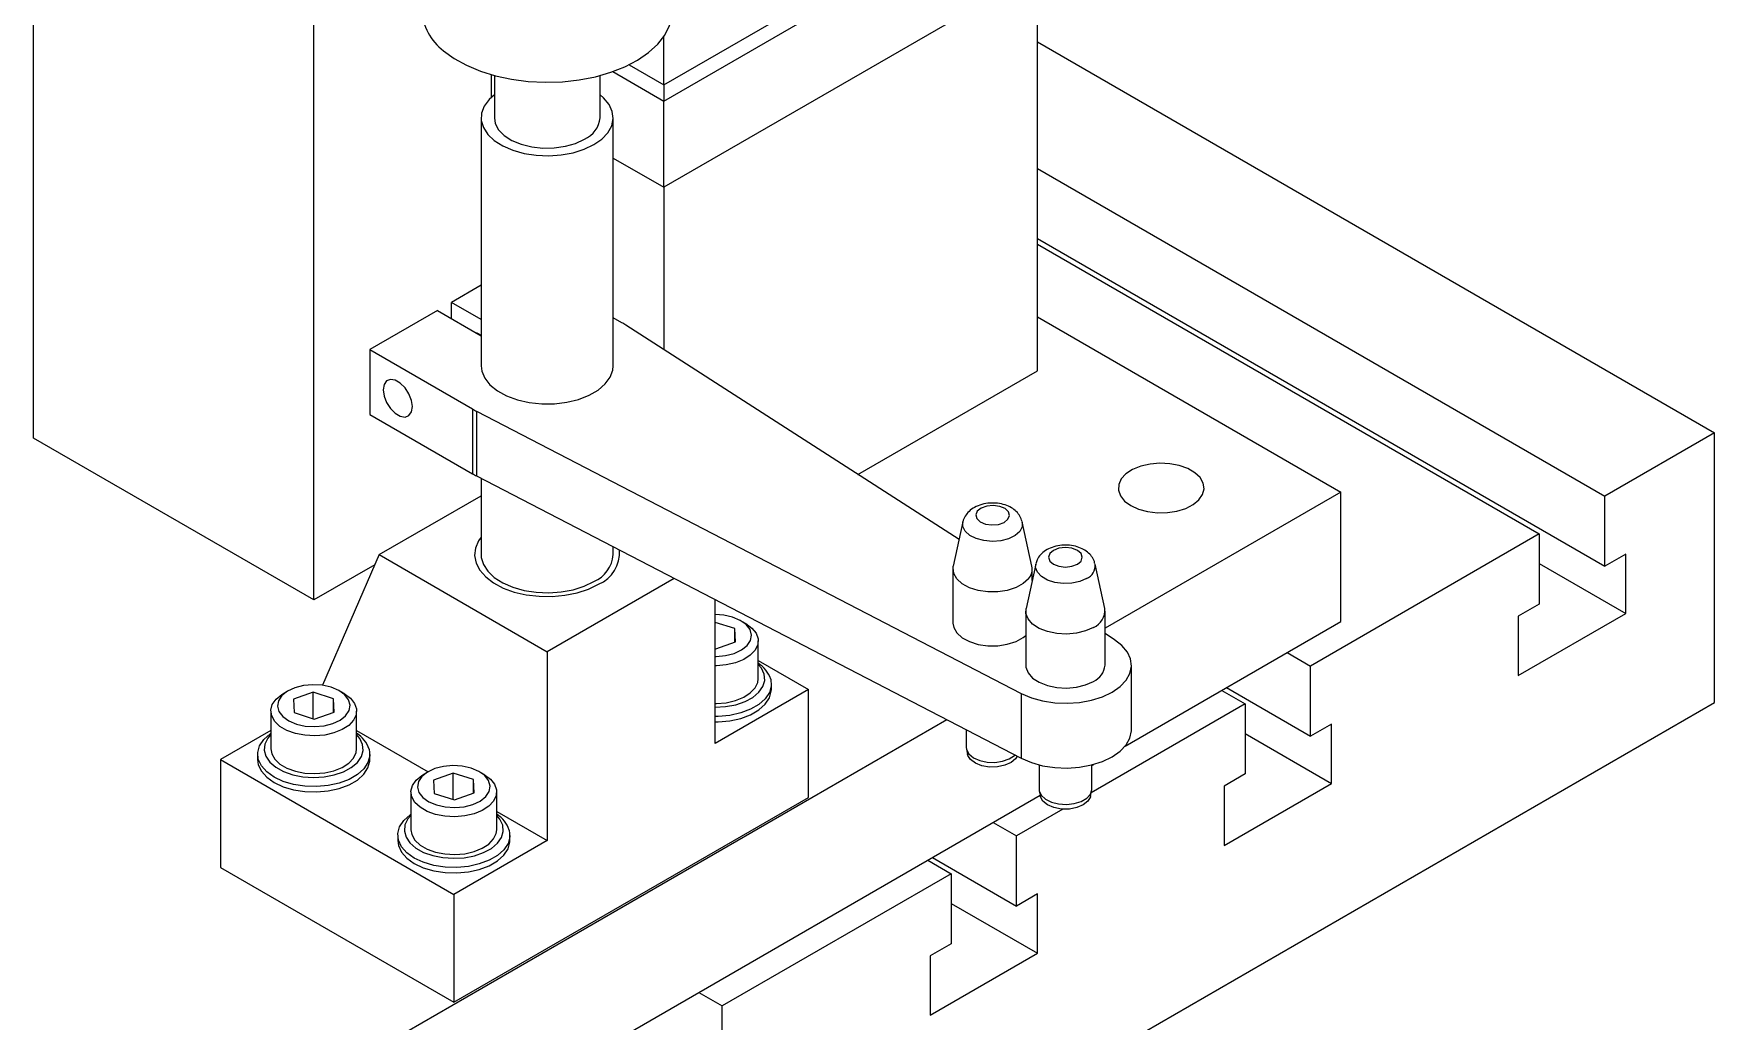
# Model space of a CAD drawing. Extents: x -13768 to 18086, y -10615 to 1188.
# Drawn here: x 164.1 to 286.3, y -1394.1 to -1322.3 of the extents above; entities that cross this region are included whole.
import ezdxf

# ---------------------------------------------------------------- set-up
doc = ezdxf.new("R2010")
doc.units = 0
doc.header["$LTSCALE"] = 7.5
doc.header["$MEASUREMENT"] = 0
doc.layers.add('FI', color=1, linetype='CONTINUOUS')

msp = doc.modelspace()

# ---------------------------------------------------------------- linework, layer by layer
at = {"layer": 'FI'}
for p, q in [((164.11512, -1351.74188), (164.11512, -1287.85572)), ((184.47979, -1363.49816), (184.47979, -1299.612)), ((209.93564, -1326.06809), (237.08854, -1310.39305)), ((209.93564, -1327.2439), (237.08854, -1311.56887)), ((237.08854, -1317.8399), (209.93564, -1333.51494)), ((237.08854, -1346.84343), (237.08854, -1317.8399)), ((209.93564, -1326.06809), (209.93564, -1322.54676)), ((237.08854, -1322.94053), (286.30317, -1351.35153)), ((197.37742, -1325.32766), (197.37742, -1326.98952)), ((197.61036, -1325.39242), (197.61036, -1328.45579)), ((205.29036, -1328.45579), (205.29036, -1325.39242)), ((206.22595, -1325.10235), (209.93564, -1327.2439)), ((207.40273, -1324.60587), (209.93564, -1326.06809)), ((209.93564, -1326.06809), (209.93564, -1327.2439)), ((209.93564, -1333.51494), (209.93564, -1327.2439)), ((196.65036, -1328.45579), (196.65036, -1346.48501)), ((206.25036, -1346.48501), (206.25036, -1328.45579)), ((206.25036, -1331.38747), (209.93564, -1333.51494)), ((237.08854, -1332.14962), (278.32701, -1355.95608)), ((209.93564, -1333.51494), (209.93564, -1345.30559)), ((237.08854, -1337.24483), (278.32701, -1361.05129)), ((237.08854, -1337.63588), (273.57525, -1358.69921)), ((196.65036, -1340.63472), (194.49242, -1341.88047)), ((193.47419, -1342.46828), (188.55273, -1345.30938)), ((193.47419, -1342.46828), (196.65036, -1344.30184)), ((196.65036, -1343.12622), (194.49242, -1341.88047)), ((194.49242, -1343.0561), (194.49242, -1341.88047)), ((206.88094, -1343.35), (206.25036, -1342.98598)), ((231.39471, -1359.11162), (207.16654, -1343.52405)), ((237.08854, -1342.92467), (259.15027, -1355.66064)), ((188.55273, -1345.30938), (196.01978, -1349.62002)), ((188.55273, -1345.30938), (188.55273, -1350.01266)), ((224.037, -1354.37792), (237.08854, -1346.84343)), ((188.55273, -1350.01266), (196.01978, -1354.32329)), ((196.01978, -1349.62002), (196.01978, -1354.32329)), ((196.32126, -1349.78489), (235.91932, -1370.29655)), ((196.32126, -1349.78489), (196.32126, -1354.48817)), ((286.30317, -1351.35153), (278.32701, -1355.95608)), ((286.30317, -1370.94851), (286.30317, -1351.35153)), ((184.47979, -1363.49816), (164.11512, -1351.74188)), ((196.32126, -1354.48817), (235.91932, -1374.99983)), ((196.65036, -1354.65864), (196.65036, -1360.2029)), ((189.23155, -1360.20289), (196.65036, -1355.92011)), ((259.15027, -1355.66064), (242.00501, -1365.55839)), ((259.15027, -1365.06719), (259.15027, -1355.66064)), ((278.32701, -1361.05129), (278.32701, -1355.95608)), ((231.67364, -1357.83004), (230.97266, -1361.05084)), ((236.68772, -1361.05083), (235.98674, -1357.83004)), ((273.57525, -1358.69921), (256.9441, -1368.30017)), ((273.57525, -1358.69921), (273.57525, -1363.79442)), ((206.25036, -1360.2029), (206.25036, -1359.63141)), ((188.91283, -1360.93902), (184.47979, -1363.49816)), ((189.23155, -1360.20289), (185.12023, -1369.6985)), ((189.23155, -1360.20289), (201.45036, -1367.25666)), ((236.96845, -1360.88667), (236.26747, -1364.10747)), ((241.98254, -1364.10747), (241.28156, -1360.88667)), ((273.57525, -1360.85605), (279.85436, -1364.4809)), ((279.85436, -1360.16957), (278.32701, -1361.05129)), ((279.85436, -1364.4809), (279.85436, -1360.16957)), ((210.68234, -1361.92715), (201.45036, -1367.25666)), ((230.95019, -1361.2581), (230.95019, -1365.17749)), ((236.71019, -1362.07331), (236.71019, -1361.2581)), ((213.66916, -1373.92078), (213.66916, -1363.47432)), ((236.24501, -1364.31473), (236.24501, -1368.23412)), ((242.005, -1368.23412), (242.005, -1364.31473)), ((273.57525, -1363.79442), (272.0479, -1364.67614)), ((272.0479, -1368.98748), (279.85436, -1364.4809)), ((272.0479, -1364.67614), (272.0479, -1368.98748)), ((215.10237, -1365.57661), (213.66916, -1365.12645)), ((215.14487, -1366.54614), (215.10237, -1365.57661)), ((215.10237, -1366.56115), (215.10237, -1365.57661)), ((215.87569, -1365.20118), (215.53623, -1365.00514)), ((242.69762, -1366.38352), (242.00501, -1365.93792)), ((243.46346, -1374.12299), (259.15027, -1365.06719)), ((201.45036, -1367.25666), (201.45036, -1380.97455)), ((213.66916, -1367.03881), (213.71167, -1367.05216)), ((213.71167, -1367.05216), (215.14487, -1366.54614)), ((216.78916, -1369.21814), (216.78916, -1366.47457)), ((213.74811, -1368.27513), (213.66916, -1368.27571)), ((216.78916, -1367.8844), (220.45739, -1370.00202)), ((243.92501, -1372.9374), (243.92501, -1368.23412)), ((255.24704, -1367.32048), (256.9441, -1368.30017)), ((256.9441, -1373.39538), (256.9441, -1368.30017)), ((217.74916, -1370.00202), (217.74916, -1369.61008)), ((182.61273, -1370.09953), (182.27326, -1370.29557)), ((184.43728, -1370.20748), (183.00408, -1370.7135)), ((183.00408, -1370.7135), (183.04659, -1371.68303)), ((185.913, -1370.67099), (184.43728, -1370.20748)), ((184.43728, -1372.11984), (184.43728, -1370.20748)), ((185.95551, -1371.64053), (185.913, -1370.67099)), ((185.913, -1371.65554), (185.913, -1370.67099)), ((186.68633, -1370.29556), (186.34686, -1370.09953)), ((201.45036, -1419.933), (286.30317, -1370.94851)), ((220.45739, -1370.00202), (213.66916, -1373.92078)), ((220.45739, -1377.84082), (220.45739, -1370.00202)), ((235.91932, -1370.29655), (235.91932, -1374.99983)), ((250.49528, -1370.06361), (252.19234, -1371.0433)), ((250.83398, -1369.86808), (256.9441, -1373.39538)), ((181.35979, -1371.56895), (181.35979, -1374.31253)), ((183.04659, -1371.68303), (184.5223, -1372.14655)), ((184.5223, -1372.14655), (185.95551, -1371.64053)), ((187.5998, -1374.31253), (187.5998, -1371.56895)), ((252.19234, -1371.0433), (241.00507, -1377.50157)), ((252.19234, -1371.0433), (252.19234, -1376.13851)), ((230.5068, -1372.19616), (177.69157, -1402.68575)), ((181.35979, -1372.97879), (177.69157, -1375.09641)), ((187.59979, -1372.97879), (192.79482, -1375.97781)), ((231.91019, -1372.92311), (231.91019, -1374.1921)), ((252.19234, -1373.20014), (258.47145, -1376.825)), ((258.47145, -1372.51366), (256.9441, -1373.39538)), ((258.47145, -1376.825), (258.47145, -1372.51366)), ((231.92517, -1374.33028), (232.00915, -1374.71612)), ((177.69157, -1375.09641), (177.69157, -1382.9352)), ((177.69157, -1375.09641), (194.66213, -1384.89331)), ((180.3998, -1374.70447), (180.3998, -1375.09641)), ((188.55979, -1375.09641), (188.55979, -1374.70447)), ((237.20501, -1375.47705), (237.20501, -1377.24873)), ((241.04501, -1375.51914), (241.17874, -1375.44193)), ((241.04501, -1377.24873), (241.04501, -1375.47705)), ((192.79506, -1375.97767), (192.4556, -1376.1737)), ((194.61962, -1376.08562), (193.18642, -1376.59164)), ((193.18642, -1376.59164), (193.22893, -1377.56117)), ((196.09534, -1376.54913), (194.61962, -1376.08562)), ((194.61962, -1377.99798), (194.61962, -1376.08562)), ((196.13784, -1377.51867), (196.09534, -1376.54913)), ((196.09534, -1377.53367), (196.09534, -1376.54913)), ((196.86867, -1376.1737), (196.5292, -1375.97767)), ((252.19234, -1376.13851), (250.66499, -1377.02023)), ((250.66499, -1381.33157), (258.47145, -1376.825)), ((250.66499, -1377.02023), (250.66499, -1381.33157)), ((177.69157, -1412.0923), (237.28579, -1377.68928)), ((191.54213, -1377.44709), (191.54213, -1380.19067)), ((193.22893, -1377.56117), (194.70464, -1378.02469)), ((194.66213, -1392.7321), (220.45739, -1377.84082)), ((194.70464, -1378.02469), (196.13784, -1377.51867)), ((197.78213, -1380.19067), (197.78213, -1377.44709)), ((237.21998, -1377.38691), (237.30396, -1377.77275)), ((240.94605, -1377.77276), (241.03003, -1377.38691)), ((197.78213, -1378.85693), (201.45036, -1380.97455)), ((238.93827, -1378.69471), (235.56119, -1380.64426)), ((190.58213, -1380.58261), (190.58213, -1380.97455)), ((198.74213, -1380.97455), (198.74213, -1380.58261)), ((233.86413, -1379.66457), (235.56119, -1380.64426)), ((235.56119, -1385.73947), (235.56119, -1380.64426)), ((201.45036, -1380.97455), (194.66213, -1384.89331)), ((177.69157, -1382.9352), (194.66213, -1392.7321)), ((229.11237, -1382.4077), (230.80943, -1383.38739)), ((229.45107, -1382.21217), (235.56119, -1385.73947)), ((230.80943, -1383.38739), (214.17828, -1392.98835)), ((230.80943, -1383.38739), (230.80943, -1388.4826)), ((194.66213, -1384.89331), (194.66213, -1392.7321)), ((230.80943, -1385.54423), (237.08854, -1389.16909)), ((237.08854, -1384.85775), (235.56119, -1385.73947)), ((237.08854, -1389.16909), (237.08854, -1384.85775)), ((230.80943, -1388.4826), (229.28208, -1389.36432)), ((229.28208, -1393.67566), (237.08854, -1389.16909)), ((229.28208, -1389.36432), (229.28208, -1393.67566)), ((212.48122, -1392.00866), (214.17828, -1392.98835)), ((214.17828, -1398.08356), (214.17828, -1392.98835))]:
    msp.add_line(p, q, dxfattribs=at)
at = {"layer": 'FI', "flags": 128}
for points in [[(193.9207, -1323.58757), (194.69151, -1324.15179), (195.58823, -1324.65016), (196.59414, -1325.0734), (197.69052, -1325.41363), (198.85694, -1325.6645), (200.07166, -1325.82135), (201.31207, -1325.88125), (202.55506, -1325.84309), (203.77746, -1325.70758), (204.95652, -1325.47724), (206.07026, -1325.15636), (207.09795, -1324.75092), (208.02043, -1324.26847), (208.82052, -1323.71801), (209.48332, -1323.10978), (209.99648, -1322.45511), (210.35044, -1321.7662), (210.53861, -1321.05589), (210.57036, -1320.61699)], [(197.61123, -1326.79253), (197.2375, -1327.1278), (196.87828, -1327.61206), (196.6843, -1328.12682), (196.66259, -1328.65347), (196.81391, -1329.17297), (197.13281, -1329.66656), (197.60776, -1330.11638), (198.22159, -1330.50618), (198.95211, -1330.82188), (199.77293, -1331.05206), (200.65437, -1331.18841), (201.56459, -1331.22599), (202.47067, -1331.16345), (203.33988, -1331.00304), (204.14079, -1330.75058), (204.84447, -1330.41517)], [(204.84447, -1330.41517), (205.42548, -1330.00895), (205.86281, -1329.54659), (206.14066, -1329.04481), (206.249, -1328.52174), (206.1839, -1327.99628), (205.94772, -1327.48743), (205.54899, -1327.01358), (205.29036, -1326.7932)], [(197.61036, -1328.45579), (197.67916, -1328.87353), (197.92288, -1329.33177), (198.33155, -1329.74905), (198.88605, -1330.10586), (199.56046, -1330.38551), (200.32323, -1330.57493), (201.13871, -1330.66526), (201.96876, -1330.65228), (202.77457, -1330.5366), (203.51846, -1330.32362), (204.16565, -1330.02329)], [(196.23248, -1344.06061), (196.34471, -1344.09521), (196.65036, -1344.2611)], [(196.65036, -1346.48501), (196.69536, -1346.86358), (196.90938, -1347.38297), (197.29197, -1347.86903), (197.82892, -1348.30371), (198.5003, -1348.67088), (199.2812, -1348.95691), (200.14262, -1349.15117), (201.05259, -1349.24646), (201.97732, -1349.23924), (202.88249, -1349.12978), (203.7345, -1348.92214), (204.50171, -1348.62403), (205.15566, -1348.24652), (205.67205, -1347.80362), (206.03173, -1347.31176), (206.22134, -1346.78922), (206.25036, -1346.48501)], [(191.64986, -1349.44895), (191.58589, -1348.99312), (191.40171, -1348.51841), (191.11953, -1348.08208), (190.77338, -1347.73677), (190.40501, -1347.52412), (190.05887, -1347.46978), (189.77668, -1347.5803), (189.5925, -1347.84236), (189.52854, -1348.22434), (189.5925, -1348.68018), (189.77668, -1349.15489), (190.05887, -1349.59121), (190.40501, -1349.93653), (190.77338, -1350.14918), (191.11953, -1350.20352), (191.40171, -1350.093), (191.58589, -1349.83094), (191.64986, -1349.44895)], [(243.87676, -1356.64033), (244.44501, -1356.89971), (245.10156, -1357.07645), (245.81101, -1357.16102), (246.53512, -1357.14885), (247.23486, -1357.04062), (247.8725, -1356.84214), (248.41366, -1356.56412), (248.82916, -1356.22155), (249.09663, -1355.8329), (249.20162, -1355.41912), (249.13848, -1355.00251), (248.91062, -1354.60554), (248.53031, -1354.2496), (248.01807, -1353.95389), (247.40151, -1353.73435), (246.71386, -1353.60281), (245.99219, -1353.56636), (245.27542, -1353.62697), (244.60218, -1353.78137), (244.00878, -1354.02124), (243.52718, -1354.33364), (243.18337, -1354.70174), (242.99588, -1355.10569), (242.97481, -1355.52371), (243.1213, -1355.93327), (243.42745, -1356.31229), (243.87676, -1356.64033)], [(234.94368, -1357.63775), (235.05717, -1357.36899), (234.98385, -1357.09562), (234.7349, -1356.85926), (234.34822, -1356.69589), (233.88267, -1356.63038), (233.40913, -1356.67271), (232.9997, -1356.81642), (232.7167, -1357.03965), (232.60322, -1357.3084), (232.67653, -1357.58177), (232.92548, -1357.81813), (233.31216, -1357.9815), (233.77771, -1358.04702), (234.25125, -1358.00469), (234.66068, -1357.86097), (234.94368, -1357.63775)], [(235.80087, -1358.51572), (235.46275, -1358.8148), (234.99237, -1359.04677), (234.42783, -1359.19283), (233.81488, -1359.24117), (233.20316, -1359.18785), (232.64225, -1359.03721), (232.17757, -1358.80144), (231.84678, -1358.49964), (231.67668, -1358.15627), (231.67364, -1357.83004)], [(235.98674, -1357.83004), (235.97935, -1358.17377), (235.80087, -1358.51572)], [(196.65036, -1358.93307), (196.46665, -1359.19618), (196.23536, -1359.72607), (196.17169, -1360.27129), (196.27767, -1360.81431), (196.54991, -1361.33768), (196.97965, -1361.82457), (197.55309, -1362.25935), (198.25179, -1362.62802), (199.05329, -1362.91875), (199.93183, -1363.12219), (200.85918, -1363.23181), (201.80554, -1363.24407), (202.74048, -1363.15859), (203.63395, -1362.9781), (204.45723, -1362.70842), (205.18388, -1362.35821)], [(196.65036, -1358.93307), (196.46665, -1359.19618), (196.23536, -1359.72607), (196.17169, -1360.27129), (196.27767, -1360.81431), (196.54991, -1361.33768), (196.97965, -1361.82457), (197.55309, -1362.25935), (198.25179, -1362.62802), (199.05329, -1362.91875), (199.93183, -1363.12219), (200.85918, -1363.23181), (201.80554, -1363.24407), (202.74048, -1363.15859), (203.63395, -1362.9781), (204.45723, -1362.70842), (205.18388, -1362.35821)], [(239.9934, -1360.89664), (240.25962, -1360.66664), (240.3531, -1360.39533), (240.25962, -1360.12402), (239.9934, -1359.89402), (239.59498, -1359.74033), (239.125, -1359.68637), (238.65503, -1359.74033), (238.25661, -1359.89402), (237.99039, -1360.12402), (237.89691, -1360.39533), (237.9904, -1360.66664), (238.25661, -1360.89664), (238.65503, -1361.05033), (239.12501, -1361.1043), (239.59498, -1361.05033), (239.9934, -1360.89664)], [(196.65036, -1360.2029), (196.66259, -1360.40057), (196.81391, -1360.92008), (197.13281, -1361.41366), (197.60776, -1361.86348), (198.22159, -1362.25329), (198.95211, -1362.56898), (199.77293, -1362.79917), (200.65437, -1362.93551), (201.56459, -1362.97309), (202.47067, -1362.91055), (203.33988, -1362.75015), (204.14079, -1362.49768), (204.84447, -1362.16227)], [(236.44144, -1361.9594), (236.05729, -1362.31225), (235.5332, -1362.59887), (234.90211, -1362.80124), (234.20366, -1362.90665), (233.48175, -1362.90847), (232.78173, -1362.8066), (232.14759, -1362.60743), (231.61917, -1362.32347), (231.22968, -1361.97257), (231.00359, -1361.57678), (230.95511, -1361.16097), (230.97266, -1361.05084)], [(240.66191, -1361.93032), (240.16666, -1362.14435), (239.58702, -1362.26916), (238.96995, -1362.29463), (238.36544, -1362.21872), (237.82247, -1362.04756), (237.38502, -1361.79503), (237.08854, -1361.48158), (236.95703, -1361.1326), (236.96845, -1360.88667)], [(213.66916, -1367.60667), (213.73597, -1367.60618), (214.41675, -1367.54428), (215.04659, -1367.38278), (215.58256, -1367.13267), (215.98814, -1366.811), (216.23568, -1366.4397), (216.30832, -1366.04406), (216.2011, -1365.65105), (215.92134, -1365.28745), (215.48809, -1364.97805), (214.93089, -1364.74391), (214.2877, -1364.60101), (213.66916, -1364.55859)], [(241.16148, -1365.49036), (240.59105, -1365.74579), (239.9285, -1365.9113), (239.21547, -1365.9765), (238.49675, -1365.93728), (237.81751, -1365.7961), (237.22043, -1365.56185), (236.74302, -1365.24924), (236.41527, -1364.87791), (236.25779, -1364.47119), (236.26747, -1364.10747)], [(215.87569, -1365.20118), (215.88366, -1365.2058), (216.33082, -1365.53482), (216.63449, -1365.9145), (216.77829, -1366.32438), (216.75449, -1366.74235), (216.56435, -1367.14588), (216.21813, -1367.51323), (215.73449, -1367.82458), (215.13952, -1368.06315), (214.46527, -1368.21608), (213.74811, -1368.27513)], [(230.95019, -1365.17749), (231.00359, -1365.49618), (231.22968, -1365.89197), (231.61917, -1366.24287), (232.14759, -1366.52682), (232.78173, -1366.72599), (233.48175, -1366.82787), (234.20366, -1366.82604), (234.90211, -1366.72063), (235.5332, -1366.51826), (236.05729, -1366.23165), (236.245, -1366.0835)], [(235.91932, -1370.29655), (236.65004, -1370.60835), (237.46946, -1370.83507), (238.3482, -1370.96858), (239.25478, -1371.00409), (240.15671, -1370.94034), (241.02167, -1370.77961), (241.81866, -1370.52765), (242.51912, -1370.1935), (243.09794, -1369.78914), (243.53439, -1369.32905), (243.81282, -1368.82971), (243.92325, -1368.30904), (243.86173, -1367.78568), (243.63046, -1367.27839), (243.23774, -1366.80536), (242.69762, -1366.38352)], [(217.2248, -1368.8929), (217.02056, -1368.45925), (216.78916, -1368.18134)], [(236.24501, -1368.23412), (236.25779, -1368.39059), (236.41527, -1368.7973), (236.74302, -1369.16864), (237.22043, -1369.48125), (237.81751, -1369.7155), (238.49675, -1369.85667), (239.21547, -1369.89589), (239.9285, -1369.8307), (240.59105, -1369.66518), (241.16148, -1369.40975)], [(184.5466, -1372.70056), (185.22738, -1372.63867), (185.85723, -1372.47716), (186.39319, -1372.22706), (186.79877, -1371.90539), (187.04631, -1371.53409), (187.11895, -1371.13845), (187.01173, -1370.74544), (186.73197, -1370.38184), (186.29872, -1370.07243), (185.74152, -1369.8383), (185.09833, -1369.69539), (184.41299, -1369.65346), (183.7322, -1369.71536), (183.10236, -1369.87686), (182.56639, -1370.12697), (182.16082, -1370.44863), (181.91327, -1370.81994), (181.84064, -1371.21558), (181.94786, -1371.60859), (182.22762, -1371.97219), (182.66087, -1372.2816), (183.21807, -1372.51573), (183.86126, -1372.65863), (184.5466, -1372.70056)], [(213.66916, -1371.29638), (214.42424, -1371.25015), (215.16326, -1371.10894), (215.83243, -1370.87932), (216.40044, -1370.57202), (216.84074, -1370.20142), (217.13274, -1369.78484), (217.26279, -1369.34176), (217.2248, -1368.8929)], [(213.66916, -1371.01928), (213.74811, -1371.0187), (214.46527, -1370.95966), (215.13952, -1370.80673), (215.73449, -1370.56816), (216.21813, -1370.25681), (216.56435, -1369.88946), (216.75449, -1369.48593), (216.78916, -1369.21814)], [(217.69889, -1369.24147), (217.74358, -1369.73319), (217.61021, -1370.21953), (217.30459, -1370.67924), (216.84009, -1371.09222), (216.237, -1371.44042), (215.52169, -1371.70863), (214.72541, -1371.88512), (213.88297, -1371.96218), (213.66916, -1371.96542)], [(184.55874, -1373.36951), (183.83732, -1373.33149), (183.15054, -1373.19845), (182.53542, -1372.97756), (182.02512, -1372.68073), (181.64715, -1372.32397), (181.42189, -1371.9265), (181.36148, -1371.50976), (181.46918, -1371.09621), (181.73919, -1370.70814), (182.15694, -1370.36648), (182.27326, -1370.29557)], [(186.68633, -1370.29556), (186.6943, -1370.30018), (187.14145, -1370.6292), (187.44512, -1371.00889), (187.58893, -1371.41876), (187.56512, -1371.83673), (187.37498, -1372.24027), (187.02876, -1372.60762), (186.54513, -1372.91897), (185.95015, -1373.15754), (185.27591, -1373.31047), (184.55874, -1373.36951)], [(213.66916, -1372.35736), (213.88297, -1372.35412), (214.72541, -1372.27706), (215.52169, -1372.10057), (216.237, -1371.83236), (216.84009, -1371.48416), (217.30459, -1371.07118), (217.61021, -1370.61148), (217.74358, -1370.12513), (217.74916, -1370.00202)], [(188.50952, -1374.33586), (188.55422, -1374.82758), (188.42084, -1375.31392), (188.11523, -1375.77363), (187.65072, -1376.18661), (187.04764, -1376.53481), (186.33232, -1376.80302), (185.53604, -1376.97951), (184.6936, -1377.05657), (183.84181, -1377.03083), (183.01791, -1376.90342), (182.2579, -1376.6799), (181.59499, -1376.37005), (181.05817, -1375.98741), (180.67088, -1375.54869), (180.45007, -1375.07308), (180.40537, -1374.58136), (180.53874, -1374.09502), (180.84436, -1373.63531), (181.30886, -1373.22233), (181.35979, -1373.18674)], [(181.35979, -1373.27573), (181.14266, -1373.53298), (180.93038, -1373.96534), (180.88408, -1374.41394), (181.00591, -1374.8578), (181.29018, -1375.27616), (181.72358, -1375.64946), (182.28587, -1375.96025), (182.95074, -1376.19399), (183.6871, -1376.33976), (184.46054, -1376.39074), (185.23487, -1376.34454), (185.9739, -1376.20333), (186.64306, -1375.9737), (187.21107, -1375.6664), (187.65137, -1375.2958), (187.94337, -1374.87922), (188.07342, -1374.43614), (188.03544, -1373.98729), (188.03544, -1373.98729)], [(188.03544, -1373.98729), (187.83119, -1373.55364), (187.59979, -1373.27572)], [(235.91932, -1374.99983), (236.65004, -1375.31163), (237.46946, -1375.53834), (238.3482, -1375.67185), (239.25478, -1375.70737), (240.15671, -1375.64361), (241.02167, -1375.48288), (241.81866, -1375.23092), (242.51912, -1374.89678), (243.09794, -1374.49241), (243.53439, -1374.03232), (243.81282, -1373.53299), (243.92325, -1373.01232), (243.92501, -1372.9374)], [(181.35979, -1374.31253), (181.42189, -1374.67008), (181.64715, -1375.06755), (182.02512, -1375.42431), (182.53542, -1375.72114), (183.15054, -1375.94202), (183.83732, -1376.07507), (184.55874, -1376.11309)], [(184.55874, -1376.11309), (185.27591, -1376.05405), (185.95015, -1375.90112), (186.54513, -1375.66254), (187.02876, -1375.35119), (187.37498, -1374.98385), (187.56512, -1374.58031), (187.5998, -1374.31253)], [(231.91019, -1374.1921), (231.93563, -1374.37192), (232.11161, -1374.68631), (232.4403, -1374.95678), (232.89248, -1375.15931), (233.42799, -1375.2759), (233.99923, -1375.29619), (234.55545, -1375.21838), (235.04723, -1375.04937), (235.43087, -1374.8042), (235.47107, -1374.76763)], [(180.3998, -1375.09641), (180.45007, -1375.46502), (180.67088, -1375.94063), (181.05817, -1376.37935), (181.59499, -1376.76199), (182.2579, -1377.07185), (183.01791, -1377.29536), (183.84181, -1377.42277), (184.6936, -1377.44851), (185.53604, -1377.37145), (186.33232, -1377.19496), (187.04764, -1376.92675), (187.65072, -1376.57855), (188.11523, -1376.16557), (188.42084, -1375.70586), (188.55422, -1375.21952), (188.55979, -1375.09641)], [(194.72894, -1378.5787), (195.40972, -1378.51681), (196.03956, -1378.3553), (196.57553, -1378.1052), (196.98111, -1377.78353), (197.22865, -1377.41223), (197.30129, -1377.01659), (197.19407, -1376.62358), (196.91431, -1376.25998), (196.48106, -1375.95057), (195.92386, -1375.71644), (195.28067, -1375.57353), (194.59533, -1375.5316), (193.91454, -1375.5935), (193.2847, -1375.755), (192.74873, -1376.00511), (192.34316, -1376.32677), (192.09561, -1376.69808), (192.02298, -1377.09372), (192.13019, -1377.48673), (192.40996, -1377.85033), (192.84321, -1378.15973), (193.40041, -1378.39387), (194.0436, -1378.53677), (194.72894, -1378.5787)], [(235.61112, -1374.84017), (235.49428, -1375.03096), (235.1736, -1375.30595), (234.72142, -1375.51027), (234.182, -1375.62393), (233.60814, -1375.63579), (233.05601, -1375.5447), (232.57967, -1375.35957), (232.22574, -1375.09853), (232.02886, -1374.78713), (232.00915, -1374.71612)], [(194.74108, -1379.24765), (194.01966, -1379.20963), (193.33288, -1379.07659), (192.71776, -1378.8557), (192.20745, -1378.55887), (191.82948, -1378.20211), (191.60422, -1377.80464), (191.54381, -1377.3879), (191.65152, -1376.97435), (191.92152, -1376.58628), (192.33927, -1376.24462), (192.4556, -1376.1737)], [(196.86867, -1376.1737), (196.87663, -1376.17832), (197.32379, -1376.50734), (197.62746, -1376.88702), (197.77127, -1377.2969), (197.74746, -1377.71487), (197.55732, -1378.11841), (197.2111, -1378.48575), (196.72746, -1378.79711), (196.13249, -1379.03568), (195.45824, -1379.18861), (194.74108, -1379.24765)], [(237.20501, -1377.24873), (237.21708, -1377.37284), (237.36521, -1377.69197), (237.6697, -1377.97172), (238.1035, -1378.18724), (238.62807, -1378.31936), (239.1968, -1378.35635), (239.75914, -1378.29493), (240.26514, -1378.14055), (240.66983, -1377.90692), (240.93726, -1377.61481), (241.04367, -1377.29018), (241.04501, -1377.24873)], [(240.94605, -1377.77276), (240.93777, -1377.80642), (240.76033, -1378.12169), (240.42281, -1378.38987), (239.95825, -1378.58472), (239.41212, -1378.68716), (238.8379, -1378.68716), (238.29177, -1378.58472), (237.82721, -1378.38987), (237.48969, -1378.12169), (237.31224, -1377.80642), (237.30396, -1377.77275)], [(198.69186, -1380.214), (198.73655, -1380.70572), (198.60318, -1381.19206), (198.29756, -1381.65177), (197.83306, -1382.06474), (197.22997, -1382.41295), (196.51465, -1382.68116), (195.71838, -1382.85764), (194.87594, -1382.9347), (194.02415, -1382.90897), (193.20025, -1382.78156), (192.44023, -1382.55804), (191.77733, -1382.24819), (191.24051, -1381.86555), (190.85322, -1381.42683), (190.63241, -1380.95122), (190.58771, -1380.4595), (190.72108, -1379.97316), (191.0267, -1379.51345), (191.4912, -1379.10047), (191.54213, -1379.06488)], [(191.54213, -1379.15386), (191.32499, -1379.41112), (191.11272, -1379.84348), (191.06642, -1380.29208), (191.18825, -1380.73593), (191.47251, -1381.1543), (191.90592, -1381.5276), (192.46821, -1381.83839), (193.13308, -1382.07213), (193.86944, -1382.2179), (194.64287, -1382.26888), (195.41721, -1382.22268), (196.15624, -1382.08147), (196.8254, -1381.85184), (197.39341, -1381.54454), (197.83371, -1381.17394), (198.12571, -1380.75736), (198.25576, -1380.31428), (198.21777, -1379.86542), (198.21777, -1379.86542)], [(198.21777, -1379.86542), (198.01353, -1379.43177), (197.78213, -1379.15386)], [(191.54213, -1380.19067), (191.60422, -1380.54822), (191.82948, -1380.94568), (192.20745, -1381.30245), (192.71776, -1381.59927), (193.33288, -1381.82016), (194.01966, -1381.95321), (194.74108, -1381.99123)], [(194.74108, -1381.99123), (195.45824, -1381.93219), (196.13249, -1381.77925), (196.72746, -1381.54068), (197.2111, -1381.22933), (197.55732, -1380.86199), (197.74746, -1380.45845), (197.78213, -1380.19067)], [(190.58213, -1380.97455), (190.63241, -1381.34316), (190.85322, -1381.81877), (191.24051, -1382.25749), (191.77733, -1382.64013), (192.44023, -1382.94998), (193.20025, -1383.1735), (194.02415, -1383.30091), (194.87594, -1383.32664), (195.71838, -1383.24958), (196.51465, -1383.0731), (197.22997, -1382.80489), (197.83306, -1382.45669), (198.29756, -1382.04371), (198.60318, -1381.584), (198.73655, -1381.09766), (198.74213, -1380.97455)]]:
    msp.add_lwpolyline(points, dxfattribs=at)
at = {"layer": 'FI'}
for centre, radius, start, end in [((196.28185, -1320.4125), 3.95678, 182.9625344, 233.3635883), ((203.39905, -1328.286), 1.89891, 293.8099241, 354.8699958), ((203.40821, -1349.37017), 6.94998, 57.2640557, 60.0215949), ((199.78318, -1343.09649), 7.53124, 240.0194778, 242.6339061), ((199.78318, -1347.79977), 7.53124, 240.0194778, 242.6339061), ((204.24391, -1360.0814), 2.46322, 292.4330204, 5.0870356), ((203.94301, -1360.0314), 2.31371, 292.9305897, 355.7492208), ((235.66146, -1361.26031), 1.04742, 318.1302448, 11.5364539), ((240.31119, -1361.01631), 0.97899, 290.9926704, 7.6094794), ((240.6681, -1364.26223), 1.32352, 291.8870075, 6.7151014), ((215.62567, -1369.94812), 2.19034, 18.8215289, 57.9139033), ((240.62229, -1368.13245), 1.38644, 292.885788, 355.7944097), ((186.43635, -1375.04247), 2.19028, 18.8210018, 57.9144305), ((196.61869, -1380.92061), 2.19028, 18.8210018, 57.9144305)]:
    msp.add_arc(centre, radius, start, end, dxfattribs=at)
for points, knots in [([(235.97742, -1357.79732), (235.93231, -1357.66256), (235.84178, -1357.39207), (235.56192, -1357.05519), (235.19783, -1356.77999), (234.73804, -1356.57578), (234.19975, -1356.4578), (233.61809, -1356.4425), (233.03645, -1356.53821), (232.52296, -1356.74226), (232.10781, -1357.037), (231.83103, -1357.39787), (231.68492, -1357.67779), (231.67573, -1357.82888), (231.67537, -1357.83488)], [0, 0, 0, 0, 0.079556739, 0.159686656, 0.243701568, 0.335101335, 0.432792379, 0.531951734, 0.63300247, 0.738117762, 0.829930931, 0.914886705, 0.996618868, 1, 1, 1, 1]), ([(241.26163, -1360.87743), (241.25365, -1360.82156), (241.22536, -1360.62351), (241.03977, -1360.32382), (240.7394, -1360.00505), (240.33764, -1359.75492), (239.84819, -1359.57927), (239.28927, -1359.49663), (238.70341, -1359.52017), (238.15107, -1359.6528), (237.67576, -1359.88313), (237.31113, -1360.19419), (237.06638, -1360.53397), (237.00756, -1360.78074), (236.9834, -1360.88213)], [0, 0, 0, 0, 0.031567292, 0.111904481, 0.192746748, 0.279045407, 0.372984416, 0.471326553, 0.570776234, 0.672805813, 0.768850528, 0.858240104, 0.94175614, 1, 1, 1, 1])]:
    msp.add_open_spline(points, degree=3, knots=knots, dxfattribs=at)

doc.saveas('drawing.dxf')
